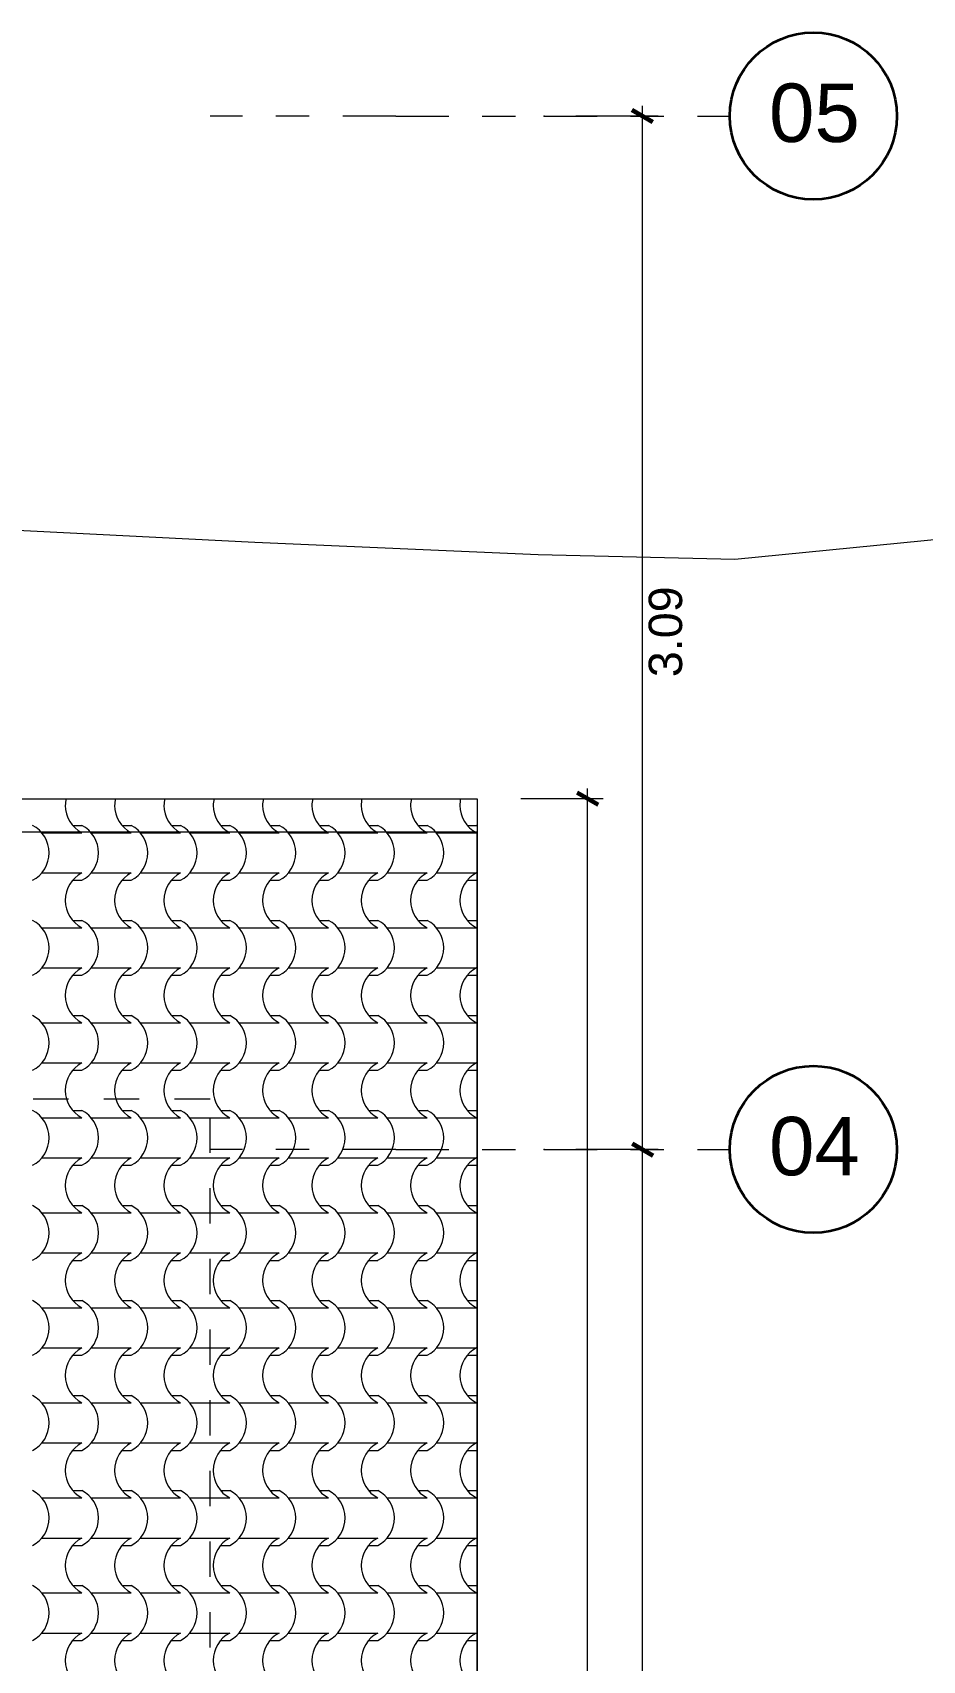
# Model space of a CAD drawing. Header units: metres. Extents: x -41 to 412, y -15 to 25.
# Drawn here: x 141.819 to 144.482, y 15.327 to 20.201 of the extents above; entities that cross this region are included whole.
import ezdxf

# ---------------------------------------------------------------- set-up
doc = ezdxf.new("R2010")
doc.units = ezdxf.units.M
doc.header["$MEASUREMENT"] = 0
doc.linetypes.add('Dashed', pattern=[0.211667, 0.105833, -0.105833])
doc.linetypes.add('Dot & Dashed', pattern=[0.335139, 0.15875, -0.088194, 0, -0.088194])
for name, color, linetype in [('2D Drafting - General', 7, 'Continuous'), ('Dimensioning - General', 7, 'Continuous'), ('Interior - Furniture', 7, 'Continuous'), ('Shell - Roof', 7, 'Continuous'), ('Structural - Grid', 7, 'Continuous')]:
    doc.layers.add(name, color=color, linetype=linetype)
doc.styles.add('GENERATED_STYLE_2', font='arial.ttf')
doc.dimstyles.new('GENERATED_STYLE__1', dxfattribs={"dimtxt": 0.1, "dimasz": 0.0475, "dimexe": 0.18, "dimexo": 0.2, "dimgap": 0.09, "dimtad": 3, "dimzin": 0, "dimdsep": 46, "dimtxsty": 'GENERATED_STYLE_2', "dimblk": 'ARROWHEAD_2', "dimblk1": 'ARROWHEAD_2', "dimblk2": 'ARROWHEAD_2', "dimcen": 0.09, "dimclrd": 256, "dimclre": 256, "dimclrt": 5, "dimazin": 0, "dimtfac": 1, "dimtdec": 4, "dimtmove": 0, "dimatfit": 3, "dimfxl": 1, "dimtolj": 1, "dimtzin": 0, "dimarcsym": 0})

# ---------------------------------------------------------------- blocks, each defined once
blk = doc.blocks.new('*X48', base_point=(152.192, 0))
at = {"layer": 'Shell - Roof', "color": 23, "linetype": 'Continuous', "lineweight": 13, "true_color": 0xbf8080}
for p, q in [((141.8464, 17.8049), (141.9063, 17.8049)), ((141.9063, 17.8049), (141.9661, 17.8049)), ((141.9386, 17.8269), (141.9661, 17.8269)), ((141.994, 17.8049), (142.0539, 17.8049)), ((142.0539, 17.8049), (142.1138, 17.8049)), ((142.0862, 17.8269), (142.1138, 17.8269)), ((142.1417, 17.8049), (142.2015, 17.8049)), ((142.2015, 17.8049), (142.2614, 17.8049)), ((142.2339, 17.8269), (142.2614, 17.8269)), ((142.2893, 17.8049), (142.3492, 17.8049)), ((142.3492, 17.8049), (142.409, 17.8049)), ((142.3815, 17.8269), (142.409, 17.8269)), ((142.4369, 17.8049), (142.4968, 17.8049)), ((142.4968, 17.8049), (142.5567, 17.8049)), ((142.5291, 17.8269), (142.5567, 17.8269)), ((142.5846, 17.8049), (142.6444, 17.8049)), ((142.6444, 17.8049), (142.7043, 17.8049)), ((142.6768, 17.8269), (142.7043, 17.8269)), ((142.7322, 17.8049), (142.7921, 17.8049)), ((142.7921, 17.8049), (142.8519, 17.8049)), ((142.8244, 17.8269), (142.8519, 17.8269)), ((142.8798, 17.8049), (142.9397, 17.8049)), ((142.9397, 17.8049), (142.9996, 17.8049)), ((142.972, 17.8269), (142.9996, 17.8269)), ((143.0274, 17.8049), (143.0873, 17.8049)), ((143.0873, 17.8049), (143.1472, 17.8049)), ((143.1197, 17.8269), (143.1472, 17.8269)), ((141.8464, 17.6847), (141.9063, 17.6847)), ((141.9063, 17.6847), (141.9661, 17.6847)), ((141.9386, 17.6627), (141.9661, 17.6627)), ((141.994, 17.6847), (142.0539, 17.6847)), ((142.0539, 17.6847), (142.1138, 17.6847)), ((142.0862, 17.6627), (142.1138, 17.6627)), ((142.1417, 17.6847), (142.2015, 17.6847)), ((142.2015, 17.6847), (142.2614, 17.6847)), ((142.2339, 17.6627), (142.2614, 17.6627)), ((142.2893, 17.6847), (142.3492, 17.6847)), ((142.3492, 17.6847), (142.409, 17.6847)), ((142.3815, 17.6627), (142.409, 17.6627)), ((142.4369, 17.6847), (142.4968, 17.6847)), ((142.4968, 17.6847), (142.5567, 17.6847)), ((142.5291, 17.6627), (142.5567, 17.6627)), ((142.5846, 17.6847), (142.6444, 17.6847)), ((142.6444, 17.6847), (142.7043, 17.6847)), ((142.6768, 17.6627), (142.7043, 17.6627)), ((142.7322, 17.6847), (142.7921, 17.6847)), ((142.7921, 17.6847), (142.8519, 17.6847)), ((142.8244, 17.6627), (142.8519, 17.6627)), ((142.8798, 17.6847), (142.9397, 17.6847)), ((142.9397, 17.6847), (142.9996, 17.6847)), ((142.972, 17.6627), (142.9996, 17.6627)), ((143.0274, 17.6847), (143.0873, 17.6847)), ((143.0873, 17.6847), (143.1472, 17.6847)), ((143.1197, 17.6627), (143.1472, 17.6627)), ((141.8464, 17.5204), (141.9063, 17.5204)), ((141.9063, 17.5204), (141.9661, 17.5204)), ((141.9386, 17.5424), (141.9661, 17.5424)), ((141.994, 17.5204), (142.0539, 17.5204)), ((142.0539, 17.5204), (142.1138, 17.5204)), ((142.0862, 17.5424), (142.1138, 17.5424)), ((142.1417, 17.5204), (142.2015, 17.5204)), ((142.2015, 17.5204), (142.2614, 17.5204)), ((142.2339, 17.5424), (142.2614, 17.5424)), ((142.2893, 17.5204), (142.3492, 17.5204)), ((142.3492, 17.5204), (142.409, 17.5204)), ((142.3815, 17.5424), (142.409, 17.5424)), ((142.4369, 17.5204), (142.4968, 17.5204)), ((142.4968, 17.5204), (142.5567, 17.5204)), ((142.5291, 17.5424), (142.5567, 17.5424)), ((142.5846, 17.5204), (142.6444, 17.5204)), ((142.6444, 17.5204), (142.7043, 17.5204)), ((142.6768, 17.5424), (142.7043, 17.5424)), ((142.7322, 17.5204), (142.7921, 17.5204)), ((142.7921, 17.5204), (142.8519, 17.5204)), ((142.8244, 17.5424), (142.8519, 17.5424)), ((142.8798, 17.5204), (142.9397, 17.5204)), ((142.9397, 17.5204), (142.9996, 17.5204)), ((142.972, 17.5424), (142.9996, 17.5424)), ((143.0274, 17.5204), (143.0873, 17.5204)), ((143.0873, 17.5204), (143.1472, 17.5204)), ((143.1197, 17.5424), (143.1472, 17.5424)), ((141.8464, 17.4002), (141.9063, 17.4002)), ((141.9063, 17.4002), (141.9661, 17.4002)), ((141.9386, 17.3782), (141.9661, 17.3782)), ((141.994, 17.4002), (142.0539, 17.4002)), ((142.0539, 17.4002), (142.1138, 17.4002)), ((142.0862, 17.3782), (142.1138, 17.3782)), ((142.1417, 17.4002), (142.2015, 17.4002)), ((142.2015, 17.4002), (142.2614, 17.4002)), ((142.2339, 17.3782), (142.2614, 17.3782)), ((142.2893, 17.4002), (142.3492, 17.4002)), ((142.3492, 17.4002), (142.409, 17.4002)), ((142.3815, 17.3782), (142.409, 17.3782)), ((142.4369, 17.4002), (142.4968, 17.4002)), ((142.4968, 17.4002), (142.5567, 17.4002)), ((142.5291, 17.3782), (142.5567, 17.3782)), ((142.5846, 17.4002), (142.6444, 17.4002)), ((142.6444, 17.4002), (142.7043, 17.4002)), ((142.6768, 17.3782), (142.7043, 17.3782)), ((142.7322, 17.4002), (142.7921, 17.4002)), ((142.7921, 17.4002), (142.8519, 17.4002)), ((142.8244, 17.3782), (142.8519, 17.3782)), ((142.8798, 17.4002), (142.9397, 17.4002)), ((142.9397, 17.4002), (142.9996, 17.4002)), ((142.972, 17.3782), (142.9996, 17.3782)), ((143.0274, 17.4002), (143.0873, 17.4002)), ((143.0873, 17.4002), (143.1472, 17.4002)), ((143.1197, 17.3782), (143.1472, 17.3782)), ((141.9386, 17.258), (141.9661, 17.258)), ((142.0862, 17.258), (142.1138, 17.258)), ((142.2339, 17.258), (142.2614, 17.258)), ((142.3815, 17.258), (142.409, 17.258)), ((142.5291, 17.258), (142.5567, 17.258)), ((142.6768, 17.258), (142.7043, 17.258)), ((142.8244, 17.258), (142.8519, 17.258)), ((142.972, 17.258), (142.9996, 17.258)), ((143.1197, 17.258), (143.1472, 17.258)), ((141.8464, 17.2359), (141.9063, 17.2359)), ((141.9063, 17.2359), (141.9661, 17.2359)), ((141.994, 17.2359), (142.0539, 17.2359)), ((142.0539, 17.2359), (142.1138, 17.2359)), ((142.1417, 17.2359), (142.2015, 17.2359)), ((142.2015, 17.2359), (142.2614, 17.2359)), ((142.2893, 17.2359), (142.3492, 17.2359)), ((142.3492, 17.2359), (142.409, 17.2359)), ((142.4369, 17.2359), (142.4968, 17.2359)), ((142.4968, 17.2359), (142.5567, 17.2359)), ((142.5846, 17.2359), (142.6444, 17.2359)), ((142.6444, 17.2359), (142.7043, 17.2359)), ((142.7322, 17.2359), (142.7921, 17.2359)), ((142.7921, 17.2359), (142.8519, 17.2359)), ((142.8798, 17.2359), (142.9397, 17.2359)), ((142.9397, 17.2359), (142.9996, 17.2359)), ((143.0274, 17.2359), (143.0873, 17.2359)), ((143.0873, 17.2359), (143.1472, 17.2359)), ((141.8464, 17.1157), (141.9063, 17.1157)), ((141.9063, 17.1157), (141.9661, 17.1157)), ((141.994, 17.1157), (142.0539, 17.1157)), ((142.0539, 17.1157), (142.1138, 17.1157)), ((142.1417, 17.1157), (142.2015, 17.1157)), ((142.2015, 17.1157), (142.2614, 17.1157)), ((142.2893, 17.1157), (142.3492, 17.1157)), ((142.3492, 17.1157), (142.409, 17.1157)), ((142.4369, 17.1157), (142.4968, 17.1157)), ((142.4968, 17.1157), (142.5567, 17.1157)), ((142.5846, 17.1157), (142.6444, 17.1157)), ((142.6444, 17.1157), (142.7043, 17.1157)), ((142.7322, 17.1157), (142.7921, 17.1157)), ((142.7921, 17.1157), (142.8519, 17.1157)), ((142.8798, 17.1157), (142.9397, 17.1157)), ((142.9397, 17.1157), (142.9996, 17.1157)), ((143.0274, 17.1157), (143.0873, 17.1157)), ((143.0873, 17.1157), (143.1472, 17.1157)), ((141.9386, 17.0937), (141.9661, 17.0937)), ((142.0862, 17.0937), (142.1138, 17.0937)), ((142.2339, 17.0937), (142.2614, 17.0937)), ((142.3815, 17.0937), (142.409, 17.0937)), ((142.5291, 17.0937), (142.5567, 17.0937)), ((142.6768, 17.0937), (142.7043, 17.0937)), ((142.8244, 17.0937), (142.8519, 17.0937)), ((142.972, 17.0937), (142.9996, 17.0937)), ((143.1197, 17.0937), (143.1472, 17.0937)), ((141.9386, 16.9735), (141.9661, 16.9735)), ((142.0862, 16.9735), (142.1138, 16.9735)), ((142.2339, 16.9735), (142.2614, 16.9735)), ((142.3815, 16.9735), (142.409, 16.9735)), ((142.5291, 16.9735), (142.5567, 16.9735)), ((142.6768, 16.9735), (142.7043, 16.9735)), ((142.8244, 16.9735), (142.8519, 16.9735)), ((142.972, 16.9735), (142.9996, 16.9735)), ((143.1197, 16.9735), (143.1472, 16.9735)), ((141.8464, 16.9515), (141.9063, 16.9515)), ((141.9063, 16.9515), (141.9661, 16.9515)), ((141.994, 16.9515), (142.0539, 16.9515)), ((142.0539, 16.9515), (142.1138, 16.9515)), ((142.1417, 16.9515), (142.2015, 16.9515)), ((142.2015, 16.9515), (142.2614, 16.9515)), ((142.2893, 16.9515), (142.3492, 16.9515)), ((142.3492, 16.9515), (142.409, 16.9515)), ((142.4369, 16.9515), (142.4968, 16.9515)), ((142.4968, 16.9515), (142.5567, 16.9515)), ((142.5846, 16.9515), (142.6444, 16.9515)), ((142.6444, 16.9515), (142.7043, 16.9515)), ((142.7322, 16.9515), (142.7921, 16.9515)), ((142.7921, 16.9515), (142.8519, 16.9515)), ((142.8798, 16.9515), (142.9397, 16.9515)), ((142.9397, 16.9515), (142.9996, 16.9515)), ((143.0274, 16.9515), (143.0873, 16.9515)), ((143.0873, 16.9515), (143.1472, 16.9515)), ((141.8464, 16.8312), (141.9063, 16.8312)), ((141.9063, 16.8312), (141.9661, 16.8312)), ((141.994, 16.8312), (142.0539, 16.8312)), ((142.0539, 16.8312), (142.1138, 16.8312)), ((142.1417, 16.8312), (142.2015, 16.8312)), ((142.2015, 16.8312), (142.2614, 16.8312)), ((142.2893, 16.8312), (142.3492, 16.8312)), ((142.3492, 16.8312), (142.409, 16.8312)), ((142.4369, 16.8312), (142.4968, 16.8312)), ((142.4968, 16.8312), (142.5567, 16.8312)), ((142.5846, 16.8312), (142.6444, 16.8312)), ((142.6444, 16.8312), (142.7043, 16.8312)), ((142.7322, 16.8312), (142.7921, 16.8312)), ((142.7921, 16.8312), (142.8519, 16.8312)), ((142.8798, 16.8312), (142.9397, 16.8312)), ((142.9397, 16.8312), (142.9996, 16.8312)), ((143.0274, 16.8312), (143.0873, 16.8312)), ((143.0873, 16.8312), (143.1472, 16.8312)), ((141.9386, 16.8092), (141.9661, 16.8092)), ((142.0862, 16.8092), (142.1138, 16.8092)), ((142.2339, 16.8092), (142.2614, 16.8092)), ((142.3815, 16.8092), (142.409, 16.8092)), ((142.5291, 16.8092), (142.5567, 16.8092)), ((142.6768, 16.8092), (142.7043, 16.8092)), ((142.8244, 16.8092), (142.8519, 16.8092)), ((142.972, 16.8092), (142.9996, 16.8092)), ((143.1197, 16.8092), (143.1472, 16.8092)), ((141.9386, 16.689), (141.9661, 16.689)), ((142.0862, 16.689), (142.1138, 16.689)), ((142.2339, 16.689), (142.2614, 16.689)), ((142.3815, 16.689), (142.409, 16.689)), ((142.5291, 16.689), (142.5567, 16.689)), ((142.6768, 16.689), (142.7043, 16.689)), ((142.8244, 16.689), (142.8519, 16.689)), ((142.972, 16.689), (142.9996, 16.689)), ((143.1197, 16.689), (143.1472, 16.689)), ((141.8464, 16.667), (141.9063, 16.667)), ((141.9063, 16.667), (141.9661, 16.667)), ((141.994, 16.667), (142.0539, 16.667)), ((142.0539, 16.667), (142.1138, 16.667)), ((142.1417, 16.667), (142.2015, 16.667)), ((142.2015, 16.667), (142.2614, 16.667)), ((142.2893, 16.667), (142.3492, 16.667)), ((142.3492, 16.667), (142.409, 16.667)), ((142.4369, 16.667), (142.4968, 16.667)), ((142.4968, 16.667), (142.5567, 16.667)), ((142.5846, 16.667), (142.6444, 16.667)), ((142.6444, 16.667), (142.7043, 16.667)), ((142.7322, 16.667), (142.7921, 16.667)), ((142.7921, 16.667), (142.8519, 16.667)), ((142.8798, 16.667), (142.9397, 16.667)), ((142.9397, 16.667), (142.9996, 16.667)), ((143.0274, 16.667), (143.0873, 16.667)), ((143.0873, 16.667), (143.1472, 16.667)), ((141.8464, 16.5468), (141.9063, 16.5468)), ((141.9063, 16.5468), (141.9661, 16.5468)), ((141.9386, 16.5247), (141.9661, 16.5247)), ((141.994, 16.5468), (142.0539, 16.5468)), ((142.0539, 16.5468), (142.1138, 16.5468)), ((142.0862, 16.5247), (142.1138, 16.5247)), ((142.1417, 16.5468), (142.2015, 16.5468)), ((142.2015, 16.5468), (142.2614, 16.5468)), ((142.2339, 16.5247), (142.2614, 16.5247)), ((142.2893, 16.5468), (142.3492, 16.5468)), ((142.3492, 16.5468), (142.409, 16.5468)), ((142.3815, 16.5247), (142.409, 16.5247)), ((142.4369, 16.5468), (142.4968, 16.5468)), ((142.4968, 16.5468), (142.5567, 16.5468)), ((142.5291, 16.5247), (142.5567, 16.5247)), ((142.5846, 16.5468), (142.6444, 16.5468)), ((142.6444, 16.5468), (142.7043, 16.5468)), ((142.6768, 16.5247), (142.7043, 16.5247)), ((142.7322, 16.5468), (142.7921, 16.5468)), ((142.7921, 16.5468), (142.8519, 16.5468)), ((142.8244, 16.5247), (142.8519, 16.5247)), ((142.8798, 16.5468), (142.9397, 16.5468)), ((142.9397, 16.5468), (142.9996, 16.5468)), ((142.972, 16.5247), (142.9996, 16.5247)), ((143.0274, 16.5468), (143.0873, 16.5468)), ((143.0873, 16.5468), (143.1472, 16.5468)), ((143.1197, 16.5247), (143.1472, 16.5247)), ((141.8464, 16.3825), (141.9063, 16.3825)), ((141.9063, 16.3825), (141.9661, 16.3825)), ((141.9386, 16.4045), (141.9661, 16.4045)), ((141.994, 16.3825), (142.0539, 16.3825)), ((142.0539, 16.3825), (142.1138, 16.3825)), ((142.0862, 16.4045), (142.1138, 16.4045)), ((142.1417, 16.3825), (142.2015, 16.3825)), ((142.2015, 16.3825), (142.2614, 16.3825)), ((142.2339, 16.4045), (142.2614, 16.4045)), ((142.2893, 16.3825), (142.3492, 16.3825)), ((142.3492, 16.3825), (142.409, 16.3825)), ((142.3815, 16.4045), (142.409, 16.4045)), ((142.4369, 16.3825), (142.4968, 16.3825)), ((142.4968, 16.3825), (142.5567, 16.3825)), ((142.5291, 16.4045), (142.5567, 16.4045)), ((142.5846, 16.3825), (142.6444, 16.3825)), ((142.6444, 16.3825), (142.7043, 16.3825)), ((142.6768, 16.4045), (142.7043, 16.4045)), ((142.7322, 16.3825), (142.7921, 16.3825)), ((142.7921, 16.3825), (142.8519, 16.3825)), ((142.8244, 16.4045), (142.8519, 16.4045)), ((142.8798, 16.3825), (142.9397, 16.3825)), ((142.9397, 16.3825), (142.9996, 16.3825)), ((142.972, 16.4045), (142.9996, 16.4045)), ((143.0274, 16.3825), (143.0873, 16.3825)), ((143.0873, 16.3825), (143.1472, 16.3825)), ((143.1197, 16.4045), (143.1472, 16.4045)), ((141.8464, 16.2623), (141.9063, 16.2623)), ((141.9063, 16.2623), (141.9661, 16.2623)), ((141.9386, 16.2403), (141.9661, 16.2403)), ((141.994, 16.2623), (142.0539, 16.2623)), ((142.0539, 16.2623), (142.1138, 16.2623)), ((142.0862, 16.2403), (142.1138, 16.2403)), ((142.1417, 16.2623), (142.2015, 16.2623)), ((142.2015, 16.2623), (142.2614, 16.2623)), ((142.2339, 16.2403), (142.2614, 16.2403)), ((142.2893, 16.2623), (142.3492, 16.2623)), ((142.3492, 16.2623), (142.409, 16.2623)), ((142.3815, 16.2403), (142.409, 16.2403)), ((142.4369, 16.2623), (142.4968, 16.2623)), ((142.4968, 16.2623), (142.5567, 16.2623)), ((142.5291, 16.2403), (142.5567, 16.2403)), ((142.5846, 16.2623), (142.6444, 16.2623)), ((142.6444, 16.2623), (142.7043, 16.2623)), ((142.6768, 16.2403), (142.7043, 16.2403)), ((142.7322, 16.2623), (142.7921, 16.2623)), ((142.7921, 16.2623), (142.8519, 16.2623)), ((142.8244, 16.2403), (142.8519, 16.2403)), ((142.8798, 16.2623), (142.9397, 16.2623)), ((142.9397, 16.2623), (142.9996, 16.2623)), ((142.972, 16.2403), (142.9996, 16.2403)), ((143.0274, 16.2623), (143.0873, 16.2623)), ((143.0873, 16.2623), (143.1472, 16.2623)), ((143.1197, 16.2403), (143.1472, 16.2403)), ((141.8464, 16.098), (141.9063, 16.098)), ((141.9063, 16.098), (141.9661, 16.098)), ((141.9386, 16.12), (141.9661, 16.12)), ((141.994, 16.098), (142.0539, 16.098)), ((142.0539, 16.098), (142.1138, 16.098)), ((142.0862, 16.12), (142.1138, 16.12)), ((142.1417, 16.098), (142.2015, 16.098)), ((142.2015, 16.098), (142.2614, 16.098)), ((142.2339, 16.12), (142.2614, 16.12)), ((142.2893, 16.098), (142.3492, 16.098)), ((142.3492, 16.098), (142.409, 16.098)), ((142.3815, 16.12), (142.409, 16.12)), ((142.4369, 16.098), (142.4968, 16.098)), ((142.4968, 16.098), (142.5567, 16.098)), ((142.5291, 16.12), (142.5567, 16.12)), ((142.5846, 16.098), (142.6444, 16.098)), ((142.6444, 16.098), (142.7043, 16.098)), ((142.6768, 16.12), (142.7043, 16.12)), ((142.7322, 16.098), (142.7921, 16.098)), ((142.7921, 16.098), (142.8519, 16.098)), ((142.8244, 16.12), (142.8519, 16.12)), ((142.8798, 16.098), (142.9397, 16.098)), ((142.9397, 16.098), (142.9996, 16.098)), ((142.972, 16.12), (142.9996, 16.12)), ((143.0274, 16.098), (143.0873, 16.098)), ((143.0873, 16.098), (143.1472, 16.098)), ((143.1197, 16.12), (143.1472, 16.12)), ((141.8464, 15.9778), (141.9063, 15.9778)), ((141.9063, 15.9778), (141.9661, 15.9778)), ((141.9386, 15.9558), (141.9661, 15.9558)), ((141.994, 15.9778), (142.0539, 15.9778)), ((142.0539, 15.9778), (142.1138, 15.9778)), ((142.0862, 15.9558), (142.1138, 15.9558)), ((142.1417, 15.9778), (142.2015, 15.9778)), ((142.2015, 15.9778), (142.2614, 15.9778)), ((142.2339, 15.9558), (142.2614, 15.9558)), ((142.2893, 15.9778), (142.3492, 15.9778)), ((142.3492, 15.9778), (142.409, 15.9778)), ((142.3815, 15.9558), (142.409, 15.9558)), ((142.4369, 15.9778), (142.4968, 15.9778)), ((142.4968, 15.9778), (142.5567, 15.9778)), ((142.5291, 15.9558), (142.5567, 15.9558)), ((142.5846, 15.9778), (142.6444, 15.9778)), ((142.6444, 15.9778), (142.7043, 15.9778)), ((142.6768, 15.9558), (142.7043, 15.9558)), ((142.7322, 15.9778), (142.7921, 15.9778)), ((142.7921, 15.9778), (142.8519, 15.9778)), ((142.8244, 15.9558), (142.8519, 15.9558)), ((142.8798, 15.9778), (142.9397, 15.9778)), ((142.9397, 15.9778), (142.9996, 15.9778)), ((142.972, 15.9558), (142.9996, 15.9558)), ((143.0274, 15.9778), (143.0873, 15.9778)), ((143.0873, 15.9778), (143.1472, 15.9778)), ((143.1197, 15.9558), (143.1472, 15.9558)), ((141.8464, 15.8135), (141.9063, 15.8135)), ((141.9063, 15.8135), (141.9661, 15.8135)), ((141.9386, 15.8356), (141.9661, 15.8356)), ((141.994, 15.8135), (142.0539, 15.8135)), ((142.0539, 15.8135), (142.1138, 15.8135)), ((142.0862, 15.8356), (142.1138, 15.8356)), ((142.1417, 15.8135), (142.2015, 15.8135)), ((142.2015, 15.8135), (142.2614, 15.8135)), ((142.2339, 15.8356), (142.2614, 15.8356)), ((142.2893, 15.8135), (142.3492, 15.8135)), ((142.3492, 15.8135), (142.409, 15.8135)), ((142.3815, 15.8356), (142.409, 15.8356)), ((142.4369, 15.8135), (142.4968, 15.8135)), ((142.4968, 15.8135), (142.5567, 15.8135)), ((142.5291, 15.8356), (142.5567, 15.8356)), ((142.5846, 15.8135), (142.6444, 15.8135)), ((142.6444, 15.8135), (142.7043, 15.8135)), ((142.6768, 15.8356), (142.7043, 15.8356)), ((142.7322, 15.8135), (142.7921, 15.8135)), ((142.7921, 15.8135), (142.8519, 15.8135)), ((142.8244, 15.8356), (142.8519, 15.8356)), ((142.8798, 15.8135), (142.9397, 15.8135)), ((142.9397, 15.8135), (142.9996, 15.8135)), ((142.972, 15.8356), (142.9996, 15.8356)), ((143.0274, 15.8135), (143.0873, 15.8135)), ((143.0873, 15.8135), (143.1472, 15.8135)), ((143.1197, 15.8356), (143.1472, 15.8356)), ((141.8464, 15.6933), (141.9063, 15.6933)), ((141.9063, 15.6933), (141.9661, 15.6933)), ((141.9386, 15.6713), (141.9661, 15.6713)), ((141.994, 15.6933), (142.0539, 15.6933)), ((142.0539, 15.6933), (142.1138, 15.6933)), ((142.0862, 15.6713), (142.1138, 15.6713)), ((142.1417, 15.6933), (142.2015, 15.6933)), ((142.2015, 15.6933), (142.2614, 15.6933)), ((142.2339, 15.6713), (142.2614, 15.6713)), ((142.2893, 15.6933), (142.3492, 15.6933)), ((142.3492, 15.6933), (142.409, 15.6933)), ((142.3815, 15.6713), (142.409, 15.6713)), ((142.4369, 15.6933), (142.4968, 15.6933)), ((142.4968, 15.6933), (142.5567, 15.6933)), ((142.5291, 15.6713), (142.5567, 15.6713)), ((142.5846, 15.6933), (142.6444, 15.6933)), ((142.6444, 15.6933), (142.7043, 15.6933)), ((142.6768, 15.6713), (142.7043, 15.6713)), ((142.7322, 15.6933), (142.7921, 15.6933)), ((142.7921, 15.6933), (142.8519, 15.6933)), ((142.8244, 15.6713), (142.8519, 15.6713)), ((142.8798, 15.6933), (142.9397, 15.6933)), ((142.9397, 15.6933), (142.9996, 15.6933)), ((142.972, 15.6713), (142.9996, 15.6713)), ((143.0274, 15.6933), (143.0873, 15.6933)), ((143.0873, 15.6933), (143.1472, 15.6933)), ((143.1197, 15.6713), (143.1472, 15.6713)), ((141.9386, 15.5511), (141.9661, 15.5511)), ((142.0862, 15.5511), (142.1138, 15.5511)), ((142.2339, 15.5511), (142.2614, 15.5511)), ((142.3815, 15.5511), (142.409, 15.5511)), ((142.5291, 15.5511), (142.5567, 15.5511)), ((142.6768, 15.5511), (142.7043, 15.5511)), ((142.8244, 15.5511), (142.8519, 15.5511)), ((142.972, 15.5511), (142.9996, 15.5511)), ((143.1197, 15.5511), (143.1472, 15.5511)), ((141.8464, 15.5291), (141.9063, 15.5291)), ((141.9063, 15.5291), (141.9661, 15.5291)), ((141.994, 15.5291), (142.0539, 15.5291)), ((142.0539, 15.5291), (142.1138, 15.5291)), ((142.1417, 15.5291), (142.2015, 15.5291)), ((142.2015, 15.5291), (142.2614, 15.5291)), ((142.2893, 15.5291), (142.3492, 15.5291)), ((142.3492, 15.5291), (142.409, 15.5291)), ((142.4369, 15.5291), (142.4968, 15.5291)), ((142.4968, 15.5291), (142.5567, 15.5291)), ((142.5846, 15.5291), (142.6444, 15.5291)), ((142.6444, 15.5291), (142.7043, 15.5291)), ((142.7322, 15.5291), (142.7921, 15.5291)), ((142.7921, 15.5291), (142.8519, 15.5291)), ((142.8798, 15.5291), (142.9397, 15.5291)), ((142.9397, 15.5291), (142.9996, 15.5291)), ((143.0274, 15.5291), (143.0873, 15.5291)), ((143.0873, 15.5291), (143.1472, 15.5291)), ((141.8464, 15.4088), (141.9063, 15.4088)), ((141.9063, 15.4088), (141.9661, 15.4088)), ((141.994, 15.4088), (142.0539, 15.4088)), ((142.0539, 15.4088), (142.1138, 15.4088)), ((142.1417, 15.4088), (142.2015, 15.4088)), ((142.2015, 15.4088), (142.2614, 15.4088)), ((142.2893, 15.4088), (142.3492, 15.4088)), ((142.3492, 15.4088), (142.409, 15.4088)), ((142.4369, 15.4088), (142.4968, 15.4088)), ((142.4968, 15.4088), (142.5567, 15.4088)), ((142.5846, 15.4088), (142.6444, 15.4088)), ((142.6444, 15.4088), (142.7043, 15.4088)), ((142.7322, 15.4088), (142.7921, 15.4088)), ((142.7921, 15.4088), (142.8519, 15.4088)), ((142.8798, 15.4088), (142.9397, 15.4088)), ((142.9397, 15.4088), (142.9996, 15.4088)), ((143.0274, 15.4088), (143.0873, 15.4088)), ((143.0873, 15.4088), (143.1472, 15.4088)), ((141.9386, 15.3868), (141.9661, 15.3868)), ((142.0862, 15.3868), (142.1138, 15.3868)), ((142.2339, 15.3868), (142.2614, 15.3868)), ((142.3815, 15.3868), (142.409, 15.3868)), ((142.5291, 15.3868), (142.5567, 15.3868)), ((142.6768, 15.3868), (142.7043, 15.3868)), ((142.8244, 15.3868), (142.8519, 15.3868)), ((142.972, 15.3868), (142.9996, 15.3868)), ((143.1197, 15.3868), (143.1472, 15.3868))]:
    blk.add_line(p, q, dxfattribs=at)
for centre, major_axis, start_param, end_param in [((142.0073, 17.8868), (0, 0.0925), 1.351062, 1.56782), ((142.155, 17.8868), (0, 0.0925), 1.351062, 1.56782), ((142.3026, 17.8868), (0, 0.0925), 1.351062, 1.56782), ((142.4502, 17.8868), (0, 0.0925), 1.351062, 1.56782), ((142.5979, 17.8868), (0, 0.0925), 1.351062, 1.56782), ((142.7455, 17.8868), (0, 0.0925), 1.351062, 1.56782), ((142.8931, 17.8868), (0, 0.0925), 1.351062, 1.56782), ((143.0408, 17.8868), (0, 0.0925), 1.351062, 1.56782), ((143.1884, 17.8868), (0, 0.0925), 1.351062, 1.56782), ((142.0073, 17.8873), (0, 0.0925), 1.573772, 2.670554), ((142.155, 17.8873), (0, 0.0925), 1.573772, 2.670554), ((142.3026, 17.8873), (0, 0.0925), 1.573772, 2.670554), ((142.4502, 17.8873), (0, 0.0925), 1.573772, 2.670554), ((142.5979, 17.8873), (0, 0.0925), 1.573772, 2.670554), ((142.7455, 17.8873), (0, 0.0925), 1.573772, 2.670554), ((142.8931, 17.8873), (0, 0.0925), 1.573772, 2.670554), ((143.0408, 17.8873), (0, 0.0925), 1.573772, 2.670554), ((143.1884, 17.8873), (0, 0.0925), 1.573772, 2.670554), ((141.7779, 17.7448), (0, 0.0919), 3.607672, 5.817106), ((141.9256, 17.7448), (0, 0.0919), 3.607672, 5.817106), ((142.0732, 17.7448), (0, 0.0919), 3.607672, 5.817106), ((142.2208, 17.7448), (0, 0.0919), 3.607672, 5.817106), ((142.3685, 17.7448), (0, 0.0919), 3.607672, 5.817106), ((142.5161, 17.7448), (0, 0.0919), 3.607672, 5.817106), ((142.6637, 17.7448), (0, 0.0919), 3.607672, 5.817106), ((142.8114, 17.7448), (0, 0.0919), 3.607672, 5.817106), ((142.959, 17.7448), (0, 0.0919), 3.607672, 5.817106), ((143.1066, 17.7448), (0, 0.0919), 5.786515, 5.817106), ((142.0073, 17.6023), (0, 0.0925), 0.471039, 1.56782), ((142.155, 17.6023), (0, 0.0925), 0.471039, 1.56782), ((142.3026, 17.6023), (0, 0.0925), 0.471039, 1.56782), ((142.4502, 17.6023), (0, 0.0925), 0.471039, 1.56782), ((142.5979, 17.6023), (0, 0.0925), 0.471039, 1.56782), ((142.7455, 17.6023), (0, 0.0925), 0.471039, 1.56782), ((142.8931, 17.6023), (0, 0.0925), 0.471039, 1.56782), ((143.0408, 17.6023), (0, 0.0925), 0.471039, 1.56782), ((143.1884, 17.6023), (0, 0.0925), 0.471039, 1.56782), ((143.1066, 17.7448), (0, 0.0919), 3.607672, 3.638263), ((142.0073, 17.6028), (0, 0.0925), 1.573772, 2.670554), ((142.155, 17.6028), (0, 0.0925), 1.573772, 2.670554), ((142.3026, 17.6028), (0, 0.0925), 1.573772, 2.670554), ((142.4502, 17.6028), (0, 0.0925), 1.573772, 2.670554), ((142.5979, 17.6028), (0, 0.0925), 1.573772, 2.670554), ((142.7455, 17.6028), (0, 0.0925), 1.573772, 2.670554), ((142.8931, 17.6028), (0, 0.0925), 1.573772, 2.670554), ((143.0408, 17.6028), (0, 0.0925), 1.573772, 2.670554), ((143.1884, 17.6028), (0, 0.0925), 1.573772, 2.670554), ((141.7779, 17.4603), (0, 0.0919), 3.607672, 5.817106), ((141.9256, 17.4603), (0, 0.0919), 3.607672, 5.817106), ((142.0732, 17.4603), (0, 0.0919), 3.607672, 5.817106), ((142.2208, 17.4603), (0, 0.0919), 3.607672, 5.817106), ((142.3685, 17.4603), (0, 0.0919), 3.607672, 5.817106), ((142.5161, 17.4603), (0, 0.0919), 3.607672, 5.817106), ((142.6637, 17.4603), (0, 0.0919), 3.607672, 5.817106), ((142.8114, 17.4603), (0, 0.0919), 3.607672, 5.817106), ((142.959, 17.4603), (0, 0.0919), 3.607672, 5.817106), ((143.1066, 17.4603), (0, 0.0919), 5.786515, 5.817106), ((142.0073, 17.3178), (0, 0.0925), 0.471039, 1.56782), ((142.155, 17.3178), (0, 0.0925), 0.471039, 1.56782), ((142.3026, 17.3178), (0, 0.0925), 0.471039, 1.56782), ((142.4502, 17.3178), (0, 0.0925), 0.471039, 1.56782), ((142.5979, 17.3178), (0, 0.0925), 0.471039, 1.56782), ((142.7455, 17.3178), (0, 0.0925), 0.471039, 1.56782), ((142.8931, 17.3178), (0, 0.0925), 0.471039, 1.56782), ((143.0408, 17.3178), (0, 0.0925), 0.471039, 1.56782), ((143.1884, 17.3178), (0, 0.0925), 0.471039, 1.56782), ((143.1066, 17.4603), (0, 0.0919), 3.607672, 3.638263), ((142.0073, 17.3183), (0, 0.0925), 1.573772, 2.670554), ((142.155, 17.3183), (0, 0.0925), 1.573772, 2.670554), ((142.3026, 17.3183), (0, 0.0925), 1.573772, 2.670554), ((142.4502, 17.3183), (0, 0.0925), 1.573772, 2.670554), ((142.5979, 17.3183), (0, 0.0925), 1.573772, 2.670554), ((142.7455, 17.3183), (0, 0.0925), 1.573772, 2.670554), ((142.8931, 17.3183), (0, 0.0925), 1.573772, 2.670554), ((143.0408, 17.3183), (0, 0.0925), 1.573772, 2.670554), ((143.1884, 17.3183), (0, 0.0925), 1.573772, 2.670554), ((141.7779, 17.1758), (0, 0.0919), 3.607672, 5.817106), ((141.9256, 17.1758), (0, 0.0919), 3.607672, 5.817106), ((142.0732, 17.1758), (0, 0.0919), 3.607672, 5.817106), ((142.2208, 17.1758), (0, 0.0919), 3.607672, 5.817106), ((142.3685, 17.1758), (0, 0.0919), 3.607672, 5.817106), ((142.5161, 17.1758), (0, 0.0919), 3.607672, 5.817106), ((142.6637, 17.1758), (0, 0.0919), 3.607672, 5.817106), ((142.8114, 17.1758), (0, 0.0919), 3.607672, 5.817106), ((142.959, 17.1758), (0, 0.0919), 3.607672, 5.817106), ((143.1066, 17.1758), (0, 0.0919), 5.786515, 5.817106), ((142.0073, 17.0333), (0, 0.0925), 0.471039, 1.56782), ((142.155, 17.0333), (0, 0.0925), 0.471039, 1.56782), ((142.3026, 17.0333), (0, 0.0925), 0.471039, 1.56782), ((142.4502, 17.0333), (0, 0.0925), 0.471039, 1.56782), ((142.5979, 17.0333), (0, 0.0925), 0.471039, 1.56782), ((142.7455, 17.0333), (0, 0.0925), 0.471039, 1.56782), ((142.8931, 17.0333), (0, 0.0925), 0.471039, 1.56782), ((143.0408, 17.0333), (0, 0.0925), 0.471039, 1.56782), ((143.1884, 17.0333), (0, 0.0925), 0.471039, 1.56782), ((143.1066, 17.1758), (0, 0.0919), 3.607672, 3.638263), ((142.0073, 17.0339), (0, 0.0925), 1.573772, 2.670554), ((142.155, 17.0339), (0, 0.0925), 1.573772, 2.670554), ((142.3026, 17.0339), (0, 0.0925), 1.573772, 2.670554), ((142.4502, 17.0339), (0, 0.0925), 1.573772, 2.670554), ((142.5979, 17.0339), (0, 0.0925), 1.573772, 2.670554), ((142.7455, 17.0339), (0, 0.0925), 1.573772, 2.670554), ((142.8931, 17.0339), (0, 0.0925), 1.573772, 2.670554), ((143.0408, 17.0339), (0, 0.0925), 1.573772, 2.670554), ((143.1884, 17.0339), (0, 0.0925), 1.573772, 2.670554), ((141.7779, 16.8914), (0, 0.0919), 3.607672, 5.817106), ((141.9256, 16.8914), (0, 0.0919), 3.607672, 5.817106), ((142.0732, 16.8914), (0, 0.0919), 3.607672, 5.817106), ((142.2208, 16.8914), (0, 0.0919), 3.607672, 5.817106), ((142.3685, 16.8914), (0, 0.0919), 3.607672, 5.817106), ((142.5161, 16.8914), (0, 0.0919), 3.607672, 5.817106), ((142.6637, 16.8914), (0, 0.0919), 3.607672, 5.817106), ((142.8114, 16.8914), (0, 0.0919), 3.607672, 5.817106), ((142.959, 16.8914), (0, 0.0919), 3.607672, 5.817106), ((143.1066, 16.8914), (0, 0.0919), 5.786515, 5.817106), ((142.0073, 16.7488), (0, 0.0925), 0.471039, 1.56782), ((142.155, 16.7488), (0, 0.0925), 0.471039, 1.56782), ((142.3026, 16.7488), (0, 0.0925), 0.471039, 1.56782), ((142.4502, 16.7488), (0, 0.0925), 0.471039, 1.56782), ((142.5979, 16.7488), (0, 0.0925), 0.471039, 1.56782), ((142.7455, 16.7488), (0, 0.0925), 0.471039, 1.56782), ((142.8931, 16.7488), (0, 0.0925), 0.471039, 1.56782), ((143.0408, 16.7488), (0, 0.0925), 0.471039, 1.56782), ((143.1884, 16.7488), (0, 0.0925), 0.471039, 1.56782), ((143.1066, 16.8914), (0, 0.0919), 3.607672, 3.638263), ((142.0073, 16.7494), (0, 0.0925), 1.573772, 2.670554), ((142.155, 16.7494), (0, 0.0925), 1.573772, 2.670554), ((142.3026, 16.7494), (0, 0.0925), 1.573772, 2.670554), ((142.4502, 16.7494), (0, 0.0925), 1.573772, 2.670554), ((142.5979, 16.7494), (0, 0.0925), 1.573772, 2.670554), ((142.7455, 16.7494), (0, 0.0925), 1.573772, 2.670554), ((142.8931, 16.7494), (0, 0.0925), 1.573772, 2.670554), ((143.0408, 16.7494), (0, 0.0925), 1.573772, 2.670554), ((143.1884, 16.7494), (0, 0.0925), 1.573772, 2.670554), ((141.7779, 16.6069), (0, 0.0919), 3.607672, 5.817106), ((141.9256, 16.6069), (0, 0.0919), 3.607672, 5.817106), ((142.0732, 16.6069), (0, 0.0919), 3.607672, 5.817106), ((142.2208, 16.6069), (0, 0.0919), 3.607672, 5.817106), ((142.3685, 16.6069), (0, 0.0919), 3.607672, 5.817106), ((142.5161, 16.6069), (0, 0.0919), 3.607672, 5.817106), ((142.6637, 16.6069), (0, 0.0919), 3.607672, 5.817106), ((142.8114, 16.6069), (0, 0.0919), 3.607672, 5.817106), ((142.959, 16.6069), (0, 0.0919), 3.607672, 5.817106), ((143.1066, 16.6069), (0, 0.0919), 5.786515, 5.817106), ((142.0073, 16.4644), (0, 0.0925), 0.471039, 1.56782), ((142.155, 16.4644), (0, 0.0925), 0.471039, 1.56782), ((142.3026, 16.4644), (0, 0.0925), 0.471039, 1.56782), ((142.4502, 16.4644), (0, 0.0925), 0.471039, 1.56782), ((142.5979, 16.4644), (0, 0.0925), 0.471039, 1.56782), ((142.7455, 16.4644), (0, 0.0925), 0.471039, 1.56782), ((142.8931, 16.4644), (0, 0.0925), 0.471039, 1.56782), ((143.0408, 16.4644), (0, 0.0925), 0.471039, 1.56782), ((143.1884, 16.4644), (0, 0.0925), 0.471039, 1.56782), ((143.1066, 16.6069), (0, 0.0919), 3.607672, 3.638263), ((142.0073, 16.4649), (0, 0.0925), 1.573772, 2.670554), ((142.155, 16.4649), (0, 0.0925), 1.573772, 2.670554), ((142.3026, 16.4649), (0, 0.0925), 1.573772, 2.670554), ((142.4502, 16.4649), (0, 0.0925), 1.573772, 2.670554), ((142.5979, 16.4649), (0, 0.0925), 1.573772, 2.670554), ((142.7455, 16.4649), (0, 0.0925), 1.573772, 2.670554), ((142.8931, 16.4649), (0, 0.0925), 1.573772, 2.670554), ((143.0408, 16.4649), (0, 0.0925), 1.573772, 2.670554), ((143.1884, 16.4649), (0, 0.0925), 1.573772, 2.670554), ((141.7779, 16.3224), (0, 0.0919), 3.607672, 5.817106), ((141.9256, 16.3224), (0, 0.0919), 3.607672, 5.817106), ((142.0732, 16.3224), (0, 0.0919), 3.607672, 5.817106), ((142.2208, 16.3224), (0, 0.0919), 3.607672, 5.817106), ((142.3685, 16.3224), (0, 0.0919), 3.607672, 5.817106), ((142.5161, 16.3224), (0, 0.0919), 3.607672, 5.817106), ((142.6637, 16.3224), (0, 0.0919), 3.607672, 5.817106), ((142.8114, 16.3224), (0, 0.0919), 3.607672, 5.817106), ((142.959, 16.3224), (0, 0.0919), 3.607672, 5.817106), ((143.1066, 16.3224), (0, 0.0919), 5.786515, 5.817106), ((142.0073, 16.1799), (0, 0.0925), 0.471039, 1.56782), ((142.155, 16.1799), (0, 0.0925), 0.471039, 1.56782), ((142.3026, 16.1799), (0, 0.0925), 0.471039, 1.56782), ((142.4502, 16.1799), (0, 0.0925), 0.471039, 1.56782), ((142.5979, 16.1799), (0, 0.0925), 0.471039, 1.56782), ((142.7455, 16.1799), (0, 0.0925), 0.471039, 1.56782), ((142.8931, 16.1799), (0, 0.0925), 0.471039, 1.56782), ((143.0408, 16.1799), (0, 0.0925), 0.471039, 1.56782), ((143.1884, 16.1799), (0, 0.0925), 0.471039, 1.56782), ((143.1066, 16.3224), (0, 0.0919), 3.607672, 3.638263), ((142.0073, 16.1804), (0, 0.0925), 1.573772, 2.670554), ((142.155, 16.1804), (0, 0.0925), 1.573772, 2.670554), ((142.3026, 16.1804), (0, 0.0925), 1.573772, 2.670554), ((142.4502, 16.1804), (0, 0.0925), 1.573772, 2.670554), ((142.5979, 16.1804), (0, 0.0925), 1.573772, 2.670554), ((142.7455, 16.1804), (0, 0.0925), 1.573772, 2.670554), ((142.8931, 16.1804), (0, 0.0925), 1.573772, 2.670554), ((143.0408, 16.1804), (0, 0.0925), 1.573772, 2.670554), ((143.1884, 16.1804), (0, 0.0925), 1.573772, 2.670554), ((141.7779, 16.0379), (0, 0.0919), 3.607672, 5.817106), ((141.9256, 16.0379), (0, 0.0919), 3.607672, 5.817106), ((142.0732, 16.0379), (0, 0.0919), 3.607672, 5.817106), ((142.2208, 16.0379), (0, 0.0919), 3.607672, 5.817106), ((142.3685, 16.0379), (0, 0.0919), 3.607672, 5.817106), ((142.5161, 16.0379), (0, 0.0919), 3.607672, 5.817106), ((142.6637, 16.0379), (0, 0.0919), 3.607672, 5.817106), ((142.8114, 16.0379), (0, 0.0919), 3.607672, 5.817106), ((142.959, 16.0379), (0, 0.0919), 3.607672, 5.817106), ((143.1066, 16.0379), (0, 0.0919), 5.786515, 5.817106), ((142.0073, 15.8954), (0, 0.0925), 0.471039, 1.56782), ((142.155, 15.8954), (0, 0.0925), 0.471039, 1.56782), ((142.3026, 15.8954), (0, 0.0925), 0.471039, 1.56782), ((142.4502, 15.8954), (0, 0.0925), 0.471039, 1.56782), ((142.5979, 15.8954), (0, 0.0925), 0.471039, 1.56782), ((142.7455, 15.8954), (0, 0.0925), 0.471039, 1.56782), ((142.8931, 15.8954), (0, 0.0925), 0.471039, 1.56782), ((143.0408, 15.8954), (0, 0.0925), 0.471039, 1.56782), ((143.1884, 15.8954), (0, 0.0925), 0.471039, 1.56782), ((143.1066, 16.0379), (0, 0.0919), 3.607672, 3.638263), ((142.0073, 15.8959), (0, 0.0925), 1.573772, 2.670554), ((142.155, 15.8959), (0, 0.0925), 1.573772, 2.670554), ((142.3026, 15.8959), (0, 0.0925), 1.573772, 2.670554), ((142.4502, 15.8959), (0, 0.0925), 1.573772, 2.670554), ((142.5979, 15.8959), (0, 0.0925), 1.573772, 2.670554), ((142.7455, 15.8959), (0, 0.0925), 1.573772, 2.670554), ((142.8931, 15.8959), (0, 0.0925), 1.573772, 2.670554), ((143.0408, 15.8959), (0, 0.0925), 1.573772, 2.670554), ((143.1884, 15.8959), (0, 0.0925), 1.573772, 2.670554), ((141.7779, 15.7534), (0, 0.0919), 3.607672, 5.817106), ((141.9256, 15.7534), (0, 0.0919), 3.607672, 5.817106), ((142.0732, 15.7534), (0, 0.0919), 3.607672, 5.817106), ((142.2208, 15.7534), (0, 0.0919), 3.607672, 5.817106), ((142.3685, 15.7534), (0, 0.0919), 3.607672, 5.817106), ((142.5161, 15.7534), (0, 0.0919), 3.607672, 5.817106), ((142.6637, 15.7534), (0, 0.0919), 3.607672, 5.817106), ((142.8114, 15.7534), (0, 0.0919), 3.607672, 5.817106), ((142.959, 15.7534), (0, 0.0919), 3.607672, 5.817106), ((143.1066, 15.7534), (0, 0.0919), 5.786515, 5.817106), ((142.0073, 15.6109), (0, 0.0925), 0.471039, 1.56782), ((142.155, 15.6109), (0, 0.0925), 0.471039, 1.56782), ((142.3026, 15.6109), (0, 0.0925), 0.471039, 1.56782), ((142.4502, 15.6109), (0, 0.0925), 0.471039, 1.56782), ((142.5979, 15.6109), (0, 0.0925), 0.471039, 1.56782), ((142.7455, 15.6109), (0, 0.0925), 0.471039, 1.56782), ((142.8931, 15.6109), (0, 0.0925), 0.471039, 1.56782), ((143.0408, 15.6109), (0, 0.0925), 0.471039, 1.56782), ((143.1884, 15.6109), (0, 0.0925), 0.471039, 1.56782), ((143.1066, 15.7534), (0, 0.0919), 3.607672, 3.638263), ((142.0073, 15.6115), (0, 0.0925), 1.573772, 2.670554), ((142.155, 15.6115), (0, 0.0925), 1.573772, 2.670554), ((142.3026, 15.6115), (0, 0.0925), 1.573772, 2.670554), ((142.4502, 15.6115), (0, 0.0925), 1.573772, 2.670554), ((142.5979, 15.6115), (0, 0.0925), 1.573772, 2.670554), ((142.7455, 15.6115), (0, 0.0925), 1.573772, 2.670554), ((142.8931, 15.6115), (0, 0.0925), 1.573772, 2.670554), ((143.0408, 15.6115), (0, 0.0925), 1.573772, 2.670554), ((143.1884, 15.6115), (0, 0.0925), 1.573772, 2.670554), ((141.7779, 15.469), (0, 0.0919), 3.607672, 5.817106), ((141.9256, 15.469), (0, 0.0919), 3.607672, 5.817106), ((142.0732, 15.469), (0, 0.0919), 3.607672, 5.817106), ((142.2208, 15.469), (0, 0.0919), 3.607672, 5.817106), ((142.3685, 15.469), (0, 0.0919), 3.607672, 5.817106), ((142.5161, 15.469), (0, 0.0919), 3.607672, 5.817106), ((142.6637, 15.469), (0, 0.0919), 3.607672, 5.817106), ((142.8114, 15.469), (0, 0.0919), 3.607672, 5.817106), ((142.959, 15.469), (0, 0.0919), 3.607672, 5.817106), ((143.1066, 15.469), (0, 0.0919), 5.786515, 5.817106), ((142.0073, 15.3264), (0, 0.0925), 0.471039, 1.56782), ((142.155, 15.3264), (0, 0.0925), 0.471039, 1.56782), ((142.3026, 15.3264), (0, 0.0925), 0.471039, 1.56782), ((142.4502, 15.3264), (0, 0.0925), 0.471039, 1.56782), ((142.5979, 15.3264), (0, 0.0925), 0.471039, 1.56782), ((142.7455, 15.3264), (0, 0.0925), 0.471039, 1.56782), ((142.8931, 15.3264), (0, 0.0925), 0.471039, 1.56782), ((143.0408, 15.3264), (0, 0.0925), 0.471039, 1.56782), ((143.1884, 15.3264), (0, 0.0925), 0.471039, 1.56782), ((143.1066, 15.469), (0, 0.0919), 3.607672, 3.638263), ((142.0073, 15.327), (0, 0.0925), 1.573772, 2.670554), ((142.155, 15.327), (0, 0.0925), 1.573772, 2.670554), ((142.3026, 15.327), (0, 0.0925), 1.573772, 2.670554), ((142.4502, 15.327), (0, 0.0925), 1.573772, 2.670554), ((142.5979, 15.327), (0, 0.0925), 1.573772, 2.670554), ((142.7455, 15.327), (0, 0.0925), 1.573772, 2.670554), ((142.8931, 15.327), (0, 0.0925), 1.573772, 2.670554), ((143.0408, 15.327), (0, 0.0925), 1.573772, 2.670554), ((143.1884, 15.327), (0, 0.0925), 1.573772, 2.670554)]:
    blk.add_ellipse(centre, major_axis=major_axis, ratio=0.982018, start_param=start_param, end_param=end_param, dxfattribs=at)
blk = doc.blocks.new('*D51', base_point=(152.192, 0))
at = {"layer": 'Dimensioning - General', "color": 7, "linetype": 'Continuous', "lineweight": 60, "transparency": 16777216}
for p, q in [((143.6128, 16.875), (143.6753, 16.8389)), ((143.6128, 13.415), (143.6753, 13.3789))]:
    blk.add_line(p, q, dxfattribs=at)
at = {"layer": 'Dimensioning - General', "color": 151, "linetype": 'Continuous', "lineweight": 20, "true_color": 0x80c2ff, "transparency": 16777216}
for p, q in [((143.6909, 16.8569), (143.4441, 16.8569)), ((143.6441, 13.3969), (143.6441, 16.8569)), ((143.6909, 13.3969), (143.4441, 13.3969))]:
    blk.add_line(p, q, dxfattribs=at)
at = {"layer": 'Dimensioning - General', "color": 5, "lineweight": 25, "transparency": 16777216, "insert": (143.7641, 14.9939), "char_height": 0.1, "attachment_point": 7, "rotation": 90, "style": 'GENERATED_STYLE_2'}
blk.add_mtext('\\A1;3.46', dxfattribs=at)
blk = doc.blocks.new('ARROWHEAD_2')
at = {"color": 0, "linetype": 'Continuous', "lineweight": 0}
for p, q in [((0, 0), (-1, 0)), ((-0.38, -0.66), (0.38, 0.66))]:
    blk.add_line(p, q, dxfattribs=at)
blk = doc.blocks.new('*D52', base_point=(152.192, 0))
at = {"layer": 'Dimensioning - General', "color": 151, "linetype": 'Continuous', "lineweight": 20, "true_color": 0x80c2ff, "transparency": 16777216}
for p, q in [((143.6909, 19.951), (143.4441, 19.951)), ((143.6441, 19.951), (143.6441, 19.9816)), ((143.6441, 16.8569), (143.6441, 19.951)), ((143.6909, 16.8569), (143.4441, 16.8569))]:
    blk.add_line(p, q, dxfattribs=at)
at = {"layer": 'Dimensioning - General', "color": 7, "linetype": 'Continuous', "lineweight": 60, "transparency": 16777216}
for p, q in [((143.6753, 19.933), (143.6128, 19.9691)), ((143.6128, 16.875), (143.6753, 16.8389))]:
    blk.add_line(p, q, dxfattribs=at)
at = {"layer": 'Dimensioning - General', "color": 5, "lineweight": 25, "transparency": 16777216, "insert": (143.7641, 18.2709), "char_height": 0.1, "attachment_point": 7, "rotation": 90, "style": 'GENERATED_STYLE_2'}
blk.add_mtext('\\A1;3.09', dxfattribs=at)
blk = doc.blocks.new('*D59', base_point=(152.192, 0))
at = {"layer": 'Dimensioning - General', "color": 151, "linetype": 'Continuous', "lineweight": 20, "true_color": 0x80c2ff, "transparency": 16777216}
for p, q in [((143.5267, 17.9069), (143.2798, 17.9069)), ((143.4798, 17.9069), (143.4798, 17.9375)), ((143.4798, 7.9569), (143.4798, 17.9069)), ((143.5267, 7.9569), (143.2798, 7.9569))]:
    blk.add_line(p, q, dxfattribs=at)
at = {"layer": 'Dimensioning - General', "color": 7, "linetype": 'Continuous', "lineweight": 60, "transparency": 16777216}
for p, q in [((143.511, 17.8889), (143.4485, 17.925)), ((143.4485, 7.975), (143.511, 7.9389))]:
    blk.add_line(p, q, dxfattribs=at)
at = {"layer": 'Dimensioning - General', "color": 5, "lineweight": 25, "transparency": 16777216, "insert": (143.5998, 12.7989), "char_height": 0.1, "attachment_point": 7, "rotation": 90, "style": 'GENERATED_STYLE_2'}
blk.add_mtext('\\A1;9.95', dxfattribs=at)

msp = doc.modelspace()

# ---------------------------------------------------------------- linework, layer by layer
at = {"layer": '2D Drafting - General', "color": 7, "linetype": 'Dashed', "lineweight": 13}
msp.add_lwpolyline([(132.3096, 17.9069), (132.3096, 7.9569), (142.3496, 7.9569), (142.3496, 17.0069), (137.3996, 17.0069), (137.3996, 17.9069), (137.2496, 17.9069), (137.2496, 17.0069), (132.4596, 17.0069), (132.4596, 17.9069)], close=True, dxfattribs=at)
at = {"layer": 'Interior - Furniture', "color": 8, "linetype": 'Continuous', "lineweight": 13}
for p, q in [((142.4842, 18.674), (141.4797, 18.7249)), ((143.3316, 18.6368), (142.4842, 18.674)), ((144.5583, 18.6858), (143.9205, 18.6228)), ((143.9205, 18.6228), (143.3316, 18.6368))]:
    msp.add_line(p, q, dxfattribs=at)
at = {"layer": 'Interior - Furniture', "color": 251, "linetype": 'Continuous', "lineweight": 20, "true_color": 0x6a6a6a}
for p, q in [((143.1496, 17.8069), (138.1996, 17.8069)), ((143.1496, 6.7569), (143.1496, 17.8069))]:
    msp.add_line(p, q, dxfattribs=at)
at = {"layer": 'Shell - Roof', "color": 23, "linetype": 'Continuous', "lineweight": 13, "true_color": 0xbf8080, "flags": 128}
for points in [[(131.5096, 17.9069), (137.3296, 17.9069), (143.1496, 17.9069)], [(143.1496, 17.9069), (143.1496, 7.0569)]]:
    msp.add_lwpolyline(points, dxfattribs=at)
at = {"layer": 'Structural - Grid', "color": 104, "linetype": 'Dot & Dashed', "lineweight": 13, "true_color": 0x029e21}
for p, q in [((142.9056, 19.951), (142.3496, 19.951)), ((142.9056, 19.951), (143.3496, 19.951)), ((143.3496, 19.951), (143.9056, 19.951)), ((142.9056, 16.8569), (142.3496, 16.8569)), ((142.9056, 16.8569), (143.3496, 16.8569)), ((143.3496, 16.8569), (143.9056, 16.8569))]:
    msp.add_line(p, q, dxfattribs=at)
at = {"layer": 'Structural - Grid', "color": 7, "linetype": 'Continuous', "lineweight": 35}
for centre in [(144.1556, 19.951), (144.1556, 16.8569)]:
    msp.add_circle(centre, 0.25, dxfattribs=at)
at = {"layer": 'Structural - Grid', "color": 104, "linetype": 'Dot & Dashed', "lineweight": 13, "true_color": 0x029e21}
for p in [(143.3496, 19.951), (143.3496, 19.951), (143.3496, 16.8569), (143.3496, 16.8569)]:
    msp.add_point(p, dxfattribs=at)

# ---------------------------------------------------------------- block references
at = {"layer": 'Shell - Roof', "color": 23, "linetype": 'Continuous', "lineweight": 13, "true_color": 0xbf8080}
msp.add_blockref('*X48', (152.192, 0), dxfattribs=at)

# ---------------------------------------------------------------- texts
at = {"layer": 'Structural - Grid', "color": 7, "lineweight": 13, "char_height": 0.175, "attachment_point": 4, "style": 'GENERATED_STYLE_2'}
for s, insert in [('\\A1;\\pt0;05', (144.0228, 19.9596)), ('\\A1;\\pt0;04', (144.0228, 16.8655))]:
    msp.add_mtext(s, dxfattribs=dict(at, insert=insert))

# ---------------------------------------------------------------- dimensions: what is measured, and where the dimension line sits
at = {"layer": 'Dimensioning - General', "color": 151, "linetype": 'Continuous', "lineweight": 20, "true_color": 0x80c2ff}
for base, p1, p2, picture, middle in [((143.6441, 19.951), (143.3496, 16.8569), (143.3496, 19.951), '*D52', (143.7141, 18.4008)), ((143.4798, 17.9069), (142.3496, 7.9569), (143.1496, 17.9069), '*D59', (143.5498, 12.9288)), ((143.6441, 16.8569), (143.3496, 13.3969), (143.3496, 16.8569), '*D51', (143.7141, 15.1238))]:
    dim = msp.add_linear_dim(base=base, p1=p1, p2=p2, angle=90, dimstyle='GENERATED_STYLE__1', dxfattribs=at)
    dim.commit()
    dim.dimension.update_dxf_attribs({"geometry": picture, "text_midpoint": middle, "dimtype": 160, "text_rotation": 90})

doc.saveas('drawing.dxf')
